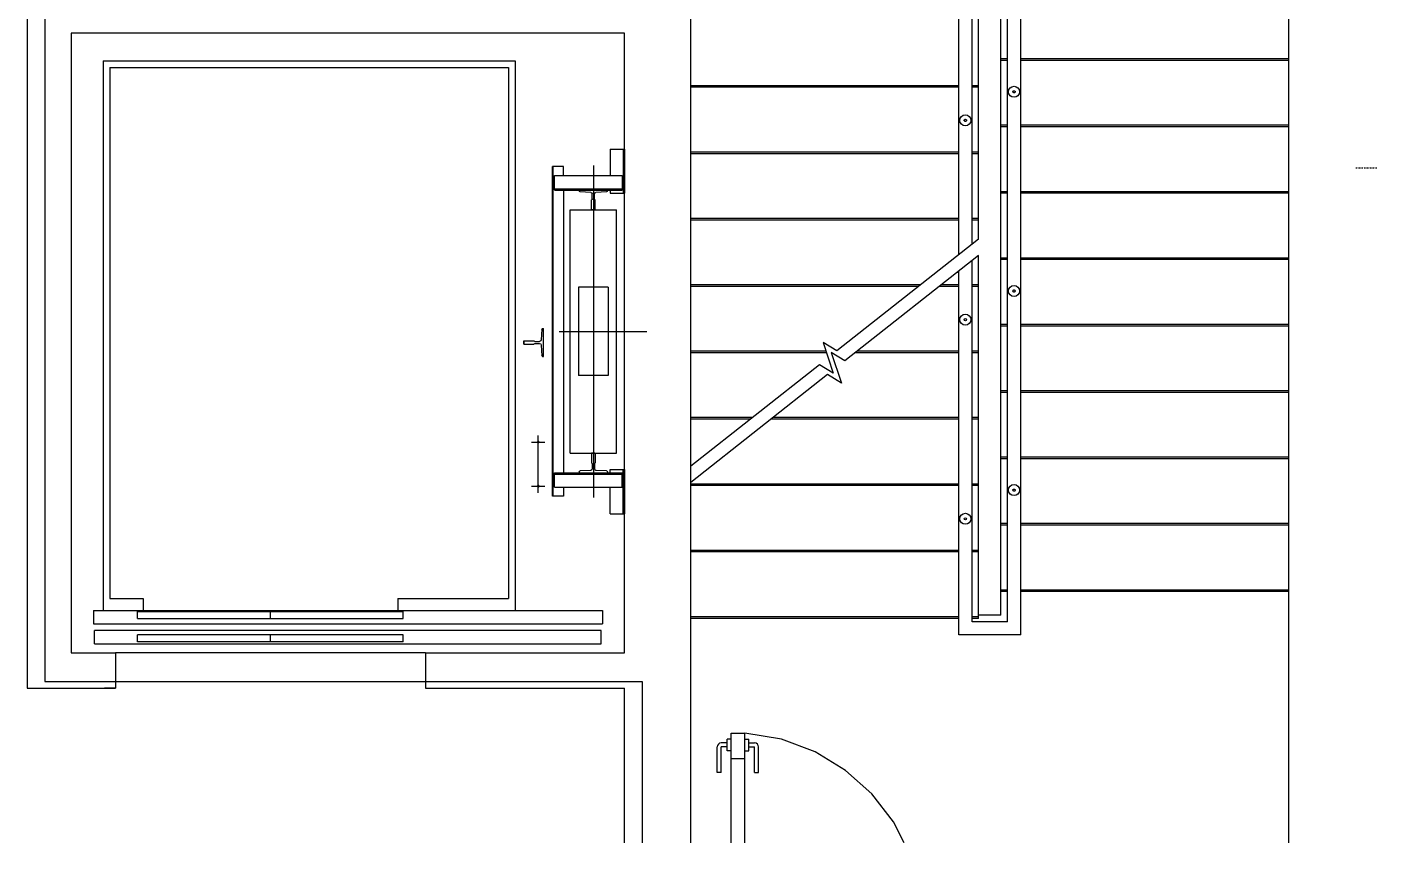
# Model space of a CAD drawing. Header units: millimetres. Extents: x 1372029 to 1392307, y -128194 to -100714.
# Drawn here: x 1385687 to 1391787, y -107094 to -103406 of the extents above; entities that cross this region are included whole.
import ezdxf

# ---------------------------------------------------------------- set-up
doc = ezdxf.new("R2010")
doc.units = ezdxf.units.MM
doc.linetypes.add('DASHDOT2', pattern=[12.7, 6.35, -3.175, 0, -3.175])
doc.linetypes.add('HIDDEN2', pattern=[4.7625, 3.175, -1.5875])
for name, color, linetype in [('Lift', 7, 'Continuous'), ('Meheccer', 7, 'Continuous'), ('Pillekan', 7, 'Continuous'), ('plita 2', 7, 'Continuous'), ('Qapi', 7, 'Continuous'), ('Santexnika', 7, 'Continuous'), ('sutun1', 7, 'Continuous')]:
    doc.layers.add(name, color=color, linetype=linetype)

msp = doc.modelspace()

# ---------------------------------------------------------------- linework, layer by layer
at = {"layer": 'Lift'}
for p, q in [((1386030.6, -103558.6), (1386030.6, -106043.6)), ((1386030.6, -103558.6), (1387892.6, -103558.6)), ((1387892.6, -103558.6), (1387892.6, -106043.6)), ((1386061.6, -103588.6), (1386061.6, -105988.6)), ((1386061.6, -103588.6), (1387861.6, -103588.6)), ((1387861.6, -103588.6), (1387861.6, -105988.6)), ((1388321.6, -103957.7), (1388321.6, -104077.7)), ((1388321.6, -103957.7), (1388386.6, -103957.7)), ((1388380.6, -103957.7), (1388380.6, -104157.7)), ((1388386.6, -103957.7), (1388386.6, -104157.7)), ((1388110.6, -104036.6), (1388060.6, -104036.6)), ((1388060.6, -105526.6), (1388060.6, -104036.6)), ((1388063.8, -105526.6), (1388063.8, -104036.6)), ((1388110.6, -104077.7), (1388110.6, -104036.6)), ((1388245.6, -104031.6), (1388245.6, -105531.6)), ((1388070.6, -104077.7), (1388376.6, -104077.7)), ((1388070.6, -104142.6), (1388070.6, -104077.7)), ((1388376.6, -104077.7), (1388376.6, -104142.7)), ((1388070.6, -104136.7), (1388376.6, -104136.7)), ((1388070.6, -104142.7), (1388376.6, -104142.7)), ((1388110.6, -104142.7), (1388110.6, -105420.6)), ((1388182.1, -104142.7), (1388309.1, -104142.7)), ((1388182.1, -104146.9), (1388182.1, -104142.7)), ((1388234, -104153.5), (1388185.9, -104150.9)), ((1388237.6, -104230.8), (1388237.6, -104187.1)), ((1388240.6, -104182.6), (1388240.6, -104160.5)), ((1388250.6, -104182.6), (1388250.6, -104160.5)), ((1388253.5, -104230.8), (1388253.5, -104187.1)), ((1388305.3, -104150.9), (1388257.2, -104153.5)), ((1388309.1, -104146.9), (1388309.1, -104142.7)), ((1388321.6, -104142.7), (1388321.6, -104157.7)), ((1388321.6, -104157.7), (1388386.6, -104157.7)), ((1388140.6, -104231.6), (1388350.6, -104231.6)), ((1388140.6, -105331.6), (1388140.6, -104231.6)), ((1388238.4, -104231.6), (1388237.6, -104230.8)), ((1388252.7, -104231.6), (1388238.4, -104231.6)), ((1388252.7, -104231.6), (1388238.4, -104231.6)), ((1388252.7, -104231.6), (1388253.5, -104230.8)), ((1388350.6, -105331.6), (1388350.6, -104231.6)), ((1388179.1, -104581.6), (1388179.1, -104981.6)), ((1388312.1, -104581.6), (1388179.1, -104581.6)), ((1388312.1, -104581.6), (1388312.1, -104981.6)), ((1388012.4, -104771.9), (1388009.7, -104820)), ((1388016.4, -104768.1), (1388020.5, -104768.1)), ((1388020.5, -104895.1), (1388020.5, -104768.1)), ((1388090.8, -104781.6), (1388486.6, -104781.6)), ((1387931.6, -104824.5), (1387932.4, -104823.7)), ((1387931.6, -104824.5), (1387931.6, -104838.8)), ((1387931.6, -104824.5), (1387931.6, -104838.8)), ((1387931.6, -104838.8), (1387931.6, -104824.5)), ((1387931.6, -104838.8), (1387932.4, -104839.6)), ((1387932.4, -104823.7), (1387976.1, -104823.7)), ((1387932.4, -104839.6), (1387976.1, -104839.6)), ((1387980.6, -104826.6), (1388002.8, -104826.6)), ((1387980.6, -104836.6), (1388002.8, -104836.6)), ((1388009.7, -104843.3), (1388012.4, -104891.4)), ((1388016.4, -104895.1), (1388020.5, -104895.1)), ((1388312.1, -104981.6), (1388179.1, -104981.6)), ((1387966.6, -105281.6), (1388026.6, -105281.6)), ((1387996.6, -105511.8), (1387996.6, -105251.4)), ((1388140.6, -105331.6), (1388350.6, -105331.6)), ((1388238.4, -105331.6), (1388237.6, -105332.4)), ((1388237.6, -105332.4), (1388237.6, -105376.1)), ((1388252.7, -105331.6), (1388238.4, -105331.6)), ((1388252.7, -105331.6), (1388238.4, -105331.6)), ((1388252.7, -105331.6), (1388253.5, -105332.4)), ((1388253.5, -105332.4), (1388253.5, -105376.1)), ((1388240.6, -105380.7), (1388240.6, -105402.8)), ((1388250.6, -105380.7), (1388250.6, -105402.8)), ((1388321.6, -105405.5), (1388386.6, -105405.5)), ((1388321.6, -105420.5), (1388321.6, -105405.5)), ((1388380.6, -105605.5), (1388380.6, -105405.5)), ((1388386.6, -105405.5), (1388386.6, -105605.5)), ((1388070.6, -105485.5), (1388070.6, -105420.5)), ((1388070.6, -105420.5), (1388376.6, -105420.5)), ((1388070.6, -105426.5), (1388376.6, -105426.5)), ((1388182.1, -105416.4), (1388182.1, -105420.5)), ((1388182.1, -105420.5), (1388309.1, -105420.5)), ((1388234, -105409.8), (1388185.9, -105412.4)), ((1388305.3, -105412.4), (1388257.2, -105409.8)), ((1388309.1, -105416.4), (1388309.1, -105420.5)), ((1388376.6, -105485.5), (1388376.6, -105420.5)), ((1387966.6, -105481.6), (1388026.6, -105481.6)), ((1388110.6, -105526.6), (1388060.6, -105526.6)), ((1388070.6, -105485.5), (1388376.6, -105485.5)), ((1388110.6, -105485.5), (1388110.6, -105526.6)), ((1388321.6, -105605.5), (1388321.6, -105485.5)), ((1388321.6, -105605.5), (1388386.6, -105605.5)), ((1386061.6, -105988.6), (1386211.6, -105988.6)), ((1386211.6, -105988.6), (1386211.6, -106043.6)), ((1387361.6, -105988.6), (1387861.6, -105988.6)), ((1387361.6, -105988.6), (1387361.6, -106043.6)), ((1385986.6, -106043.6), (1385986.6, -106103.6)), ((1385986.6, -106043.6), (1388286.6, -106043.6)), ((1386186.6, -106079.6), (1386186.6, -106047.6)), ((1386186.6, -106047.6), (1387386.6, -106047.6)), ((1386786.6, -106079.6), (1386786.6, -106047.6)), ((1387386.6, -106079.6), (1387386.6, -106047.6)), ((1388286.6, -106043.6), (1388286.6, -106103.6)), ((1385986.6, -106103.6), (1388286.6, -106103.6)), ((1385991.6, -106193.6), (1385991.6, -106133.6)), ((1388281.6, -106133.6), (1385991.6, -106133.6)), ((1386186.6, -106079.6), (1387386.6, -106079.6)), ((1388281.6, -106193.6), (1388281.6, -106133.6)), ((1385991.6, -106193.6), (1388281.6, -106193.6)), ((1387386.6, -106152.6), (1386186.6, -106152.6)), ((1386186.6, -106184.6), (1386186.6, -106152.6)), ((1387386.6, -106184.6), (1386186.6, -106184.6)), ((1386786.6, -106184.6), (1386786.6, -106152.6)), ((1387386.6, -106184.6), (1387386.6, -106152.6))]:
    msp.add_line(p, q, dxfattribs=at)
at = {"layer": 'Lift', "extrusion": (0, 0, -1)}
for centre in [(-1387996.6, -105281.6), (-1387996.6, -105481.6)]:
    msp.add_circle(centre, 4, dxfattribs=at)
for centre, radius, start, end in [((-1388186.1, -104146.9), 4, -86.86899, 0), ((-1388233.6, -104160.5), 7, 93.13101, 180), ((-1388235.6, -104182.6), 5, 180, -114.33053), ((-1388257.6, -104160.5), 7, 0, 86.86899), ((-1388255.6, -104182.6), 5, -65.66947, 0), ((-1388305.1, -104146.9), 4, 180, -93.13101), ((-1388016.4, -104772.1), 4, 3.13101, 90), ((-1387980.6, -104821.6), 5, -90, -24.33053), ((-1387980.6, -104841.6), 5, 24.33053, 90), ((-1388002.8, -104819.6), 7, -176.86899, -90), ((-1388002.8, -104843.6), 7, 90, 176.86899), ((-1388016.4, -104891.1), 4, -90, -3.13101), ((-1388233.6, -105402.8), 7, 180, -93.13101), ((-1388235.6, -105380.7), 5, 114.33053, 180), ((-1388255.6, -105380.7), 5, 0, 65.66947), ((-1388257.6, -105402.8), 7, -86.86899, 0), ((-1388186.1, -105416.4), 4, 0, 86.86899), ((-1388305.1, -105416.4), 4, 93.13101, 180)]:
    msp.add_arc(centre, radius, start, end, dxfattribs=at)
at = {"layer": 'Meheccer'}
for p, q in [((1389896.6, -104435.5), (1389896.6, -102273.6)), ((1390176.6, -106153.6), (1390176.6, -102273.6)), ((1389956.6, -104388.1), (1389956.6, -102333.6)), ((1390116.6, -106093.6), (1390116.6, -102333.6)), ((1389956.6, -106093.6), (1389956.6, -104462)), ((1389896.6, -106153.6), (1389896.6, -104509.4)), ((1390116.6, -106093.6), (1389956.6, -106093.6)), ((1390176.6, -106153.6), (1389896.6, -106153.6))]:
    msp.add_line(p, q, dxfattribs=at)
for centre, radius in [((1390146.6, -103698.8), 25), ((1389926.6, -103828.1), 25), ((1390146.6, -104599.1), 25), ((1389926.6, -104728.5), 25), ((1389926.6, -104728.5), 5), ((1390146.6, -105498.8), 25), ((1389926.6, -105628.5), 25), ((1389926.6, -105628.5), 5)]:
    msp.add_circle(centre, radius, dxfattribs=at)
at = {"layer": 'Meheccer', "linetype": 'HIDDEN2'}
for centre in [(1390146.6, -103698.8), (1389926.6, -103828.1), (1390146.6, -104599.1), (1390146.6, -105498.8)]:
    msp.add_circle(centre, 5, dxfattribs=at)
at = {"layer": 'Pillekan'}
for p, q in [((1389986.6, -104364.5), (1389986.6, -102363.6)), ((1390086.6, -106063.6), (1390086.6, -102363.6)), ((1390086.6, -103548.8), (1390116.6, -103548.8)), ((1390086.6, -103555.9), (1390116.6, -103555.9)), ((1390176.6, -103548.8), (1391386.6, -103548.8)), ((1390176.6, -103555.9), (1391386.6, -103555.9)), ((1389896.6, -103671.4), (1388686.6, -103671.4)), ((1389896.6, -103678.5), (1388686.6, -103678.5)), ((1389986.6, -103671.4), (1389956.6, -103671.4)), ((1389986.6, -103678.5), (1389956.6, -103678.5)), ((1390086.6, -103848.8), (1390116.6, -103848.8)), ((1390086.6, -103855.9), (1390116.6, -103855.9)), ((1390176.6, -103848.8), (1391386.6, -103848.8)), ((1390176.6, -103855.9), (1391386.6, -103855.9)), ((1389896.6, -103971.4), (1388686.6, -103971.4)), ((1389896.6, -103978.5), (1388686.6, -103978.5)), ((1389986.6, -103971.4), (1389956.6, -103971.4)), ((1389986.6, -103978.5), (1389956.6, -103978.5)), ((1390086.6, -104148.8), (1390116.6, -104148.8)), ((1390086.6, -104155.9), (1390116.6, -104155.9)), ((1390176.6, -104148.8), (1391386.6, -104148.8)), ((1390176.6, -104155.9), (1391386.6, -104155.9)), ((1389896.6, -104271.4), (1388686.6, -104271.4)), ((1389896.6, -104278.5), (1388686.6, -104278.5)), ((1389986.6, -104271.4), (1389956.6, -104271.4)), ((1389986.6, -104278.5), (1389956.6, -104278.5)), ((1389986.6, -106078.5), (1389986.6, -104438.3)), ((1390086.6, -104448.8), (1390116.6, -104448.8)), ((1390086.6, -104455.9), (1390116.6, -104455.9)), ((1390176.6, -104448.8), (1391386.6, -104448.8)), ((1390176.6, -104455.9), (1391386.6, -104455.9)), ((1389891.2, -104513.6), (1389896.6, -104513.6)), ((1389724.5, -104571.4), (1388686.6, -104571.4)), ((1389715.5, -104578.5), (1388686.6, -104578.5)), ((1389896.6, -104578.5), (1389809.1, -104578.5)), ((1389896.6, -104571.4), (1389818, -104571.4)), ((1389986.6, -104571.4), (1389956.6, -104571.4)), ((1389986.6, -104578.5), (1389956.6, -104578.5)), ((1390086.6, -104748.8), (1390116.6, -104748.8)), ((1390086.6, -104755.9), (1390116.6, -104755.9)), ((1390176.6, -104748.8), (1391386.6, -104748.8)), ((1390176.6, -104755.9), (1391386.6, -104755.9)), ((1389297, -104871.4), (1388686.6, -104871.4)), ((1389299.3, -104878.5), (1388686.6, -104878.5)), ((1389323.2, -104878.5), (1389321, -104878.5)), ((1389896.6, -104878.5), (1389429.1, -104878.5)), ((1389896.6, -104871.4), (1389438, -104871.4)), ((1389986.6, -104871.4), (1389956.6, -104871.4)), ((1389986.6, -104878.5), (1389956.6, -104878.5)), ((1390086.6, -105048.8), (1390116.6, -105048.8)), ((1390086.6, -105055.9), (1390116.6, -105055.9)), ((1390176.6, -105048.8), (1391386.6, -105048.8)), ((1390176.6, -105055.9), (1391386.6, -105055.9)), ((1388964.5, -105171.4), (1388686.6, -105171.4)), ((1388955.5, -105178.5), (1388686.6, -105178.5)), ((1389896.6, -105178.5), (1389049.1, -105178.5)), ((1389896.6, -105171.4), (1389058, -105171.4)), ((1389986.6, -105171.4), (1389956.6, -105171.4)), ((1389986.6, -105178.5), (1389956.6, -105178.5)), ((1390086.6, -105348.8), (1390116.6, -105348.8)), ((1390086.6, -105355.9), (1390116.6, -105355.9)), ((1390176.6, -105348.8), (1391386.6, -105348.8)), ((1390176.6, -105355.9), (1391386.6, -105355.9)), ((1389896.6, -105471.4), (1388686.6, -105471.4)), ((1389896.6, -105478.5), (1388686.6, -105478.5)), ((1389986.6, -105471.4), (1389956.6, -105471.4)), ((1389986.6, -105478.5), (1389956.6, -105478.5)), ((1390086.6, -105648.8), (1390116.6, -105648.8)), ((1390176.6, -105648.8), (1391386.6, -105648.8)), ((1390086.6, -105655.9), (1390116.6, -105655.9)), ((1390176.6, -105655.9), (1391386.6, -105655.9)), ((1389896.6, -105771.4), (1388686.6, -105771.4)), ((1389986.6, -105771.4), (1389956.6, -105771.4)), ((1389896.6, -105778.5), (1388686.6, -105778.5)), ((1389986.6, -105778.5), (1389956.6, -105778.5)), ((1390086.6, -105948.8), (1390116.6, -105948.8)), ((1390086.6, -105955.9), (1390116.6, -105955.9)), ((1390176.6, -105948.8), (1391386.6, -105948.8)), ((1390176.6, -105955.9), (1391386.6, -105955.9)), ((1389896.6, -106071.4), (1388686.6, -106071.4)), ((1389896.6, -106078.5), (1388686.6, -106078.5)), ((1389986.6, -106071.4), (1389956.6, -106071.4)), ((1389986.6, -106078.5), (1389956.6, -106078.5)), ((1390086.6, -106063.6), (1389986.6, -106063.6))]:
    msp.add_line(p, q, dxfattribs=at)
at = {"layer": 'Pillekan', "linetype": 'Continuous'}
for points in [[(1389986.6, -104364.5), (1389346, -104870.2), (1389283.8, -104831.7), (1389329.7, -104970.5), (1389267.5, -104932.1), (1388686.6, -105390.8)], [(1389986.6, -104438.3), (1389382.6, -104915.2), (1389320.4, -104876.7), (1389366.3, -105015.5), (1389304.1, -104977.1), (1388686.6, -105464.6)]]:
    msp.add_lwpolyline(points, dxfattribs=at)
at = {"layer": 'plita 2'}
msp.add_line((1387486.6, -106233.6), (1386086.6, -106233.6), dxfattribs=at)
at = {"layer": 'Qapi', "linetype": 'Continuous'}
for p, q in [((1388867.7, -106623.7), (1388849.9, -106623.7)), ((1388849.9, -106677), (1388849.9, -106623.7)), ((1388849.9, -106677), (1388849.9, -106623.7)), ((1388867.8, -106623.7), (1388850, -106623.7)), ((1388850, -106677), (1388850, -106623.7)), ((1388850, -106677), (1388850, -106623.7)), ((1388929.9, -106623.7), (1388947.7, -106623.7)), ((1388930, -106623.7), (1388947.8, -106623.7)), ((1388947.7, -106677), (1388947.7, -106623.7)), ((1388947.7, -106677), (1388947.7, -106623.7)), ((1388947.8, -106677), (1388947.8, -106623.7)), ((1388947.8, -106677), (1388947.8, -106623.7)), ((1388805.5, -106774.8), (1388805.5, -106659.2)), ((1388805.5, -106774.8), (1388805.5, -106659.2)), ((1388849.9, -106641.4), (1388823.2, -106641.4)), ((1388849.9, -106641.4), (1388823.2, -106641.4)), ((1388849.9, -106641.4), (1388823.2, -106641.4)), ((1388823.2, -106774.8), (1388823.2, -106659.2)), ((1388849.9, -106659.2), (1388823.2, -106659.2)), ((1388850, -106641.4), (1388823.3, -106641.4)), ((1388850, -106641.4), (1388823.3, -106641.4)), ((1388850, -106641.4), (1388823.3, -106641.4)), ((1388823.3, -106774.8), (1388823.3, -106659.2)), ((1388850, -106659.2), (1388823.3, -106659.2)), ((1388867.7, -106677), (1388849.9, -106677)), ((1388867.8, -106677), (1388850, -106677)), ((1388929.9, -106677), (1388947.7, -106677)), ((1388930, -106677), (1388947.8, -106677)), ((1388947.7, -106641.4), (1388974.4, -106641.4)), ((1388947.7, -106641.4), (1388974.4, -106641.4)), ((1388947.7, -106641.4), (1388974.4, -106641.4)), ((1388947.7, -106659.2), (1388974.4, -106659.2)), ((1388947.8, -106641.4), (1388974.4, -106641.4)), ((1388947.8, -106641.4), (1388974.4, -106641.4)), ((1388947.8, -106641.4), (1388974.4, -106641.4)), ((1388947.8, -106659.2), (1388974.4, -106659.2)), ((1388974.4, -106774.8), (1388974.4, -106659.2)), ((1388974.4, -106774.8), (1388974.4, -106659.2)), ((1388992.1, -106774.8), (1388992.1, -106659.2)), ((1388992.2, -106774.8), (1388992.2, -106659.2)), ((1388823.2, -106774.8), (1388805.5, -106774.8)), ((1388823.3, -106774.8), (1388805.5, -106774.8)), ((1388974.4, -106774.8), (1388992.1, -106774.8)), ((1388974.4, -106774.8), (1388992.2, -106774.8))]:
    msp.add_line(p, q, dxfattribs=at)
at = {"layer": 'Qapi'}
for p, q in [((1388867.7, -106597), (1388929.9, -106597)), ((1388867.7, -106597), (1388929.9, -106597)), ((1388867.7, -107093.6), (1388867.7, -106597)), ((1388867.8, -106597), (1388930, -106597)), ((1388867.8, -106597), (1388930, -106597)), ((1388867.8, -107093.6), (1388867.8, -106597)), ((1388929.9, -107093.6), (1388929.9, -106597)), ((1388930, -107093.6), (1388930, -106597)), ((1388867.7, -106712.5), (1388929.9, -106712.5)), ((1388867.8, -106712.5), (1388930, -106712.5))]:
    msp.add_line(p, q, dxfattribs=at)
for points in [[(1389650.4, -107093.6), (1389601.2, -106997.8), (1389503.7, -106871.7), (1389384.9, -106765.4), (1389247.7, -106682.1), (1389095.1, -106624.9), (1388929.9, -106597)], [(1389650.5, -107093.6), (1389601.3, -106997.8), (1389503.8, -106871.7), (1389385, -106765.4), (1389247.8, -106682.1), (1389095.2, -106624.9), (1388930, -106597)]]:
    msp.add_lwpolyline(points, dxfattribs=at)
at = {"layer": 'Qapi', "linetype": 'Continuous'}
for centre, start, end in [((1388823.2, -106659.2), 90, 180), ((1388823.3, -106659.2), 90, 180), ((1388974.4, -106659.2), 0, 90), ((1388974.4, -106659.2), 0, 90)]:
    msp.add_arc(centre, 17.8, start, end, dxfattribs=at)
at = {"layer": 'Santexnika', "color": 26, "linetype": 'DASHDOT2', "true_color": 0x791e15}
msp.add_line((1391690.4, -104043), (1391786.6, -104043), dxfattribs=at)
at = {"layer": 'sutun1', "color": 134}
for p, q in [((1385766.6, -100933.6), (1385766.6, -106363.6)), ((1385766.6, -106363.6), (1388466.6, -106363.6)), ((1388466.6, -106363.6), (1388466.6, -107093.6))]:
    msp.add_line(p, q, dxfattribs=at)
at = {"layer": 'sutun1'}
for p, q in [((1388686.6, -107093.6), (1388686.6, -101163.6)), ((1391386.6, -101413.6), (1391386.6, -107093.6)), ((1385686.6, -103123.6), (1385686.6, -106393.6)), ((1388386.6, -103433.6), (1385886.6, -103433.6)), ((1385886.6, -103433.6), (1385886.6, -106233.6)), ((1388386.6, -106233.6), (1388386.6, -103433.6)), ((1385886.6, -106233.6), (1386086.6, -106233.6)), ((1386086.6, -106233.6), (1386086.6, -106393.6)), ((1387486.6, -106233.6), (1387486.6, -106393.6)), ((1385686.6, -106393.6), (1386086.6, -106393.6)), ((1386086.6, -106393.6), (1386036.6, -106393.6)), ((1387486.6, -106393.6), (1388386.6, -106393.6)), ((1388386.6, -107093.6), (1388386.6, -106393.6))]:
    msp.add_line(p, q, dxfattribs=at)
msp.add_lwpolyline([(1387486.6, -106233.6), (1388386.6, -106233.6)], dxfattribs=at)

doc.saveas('drawing.dxf')
